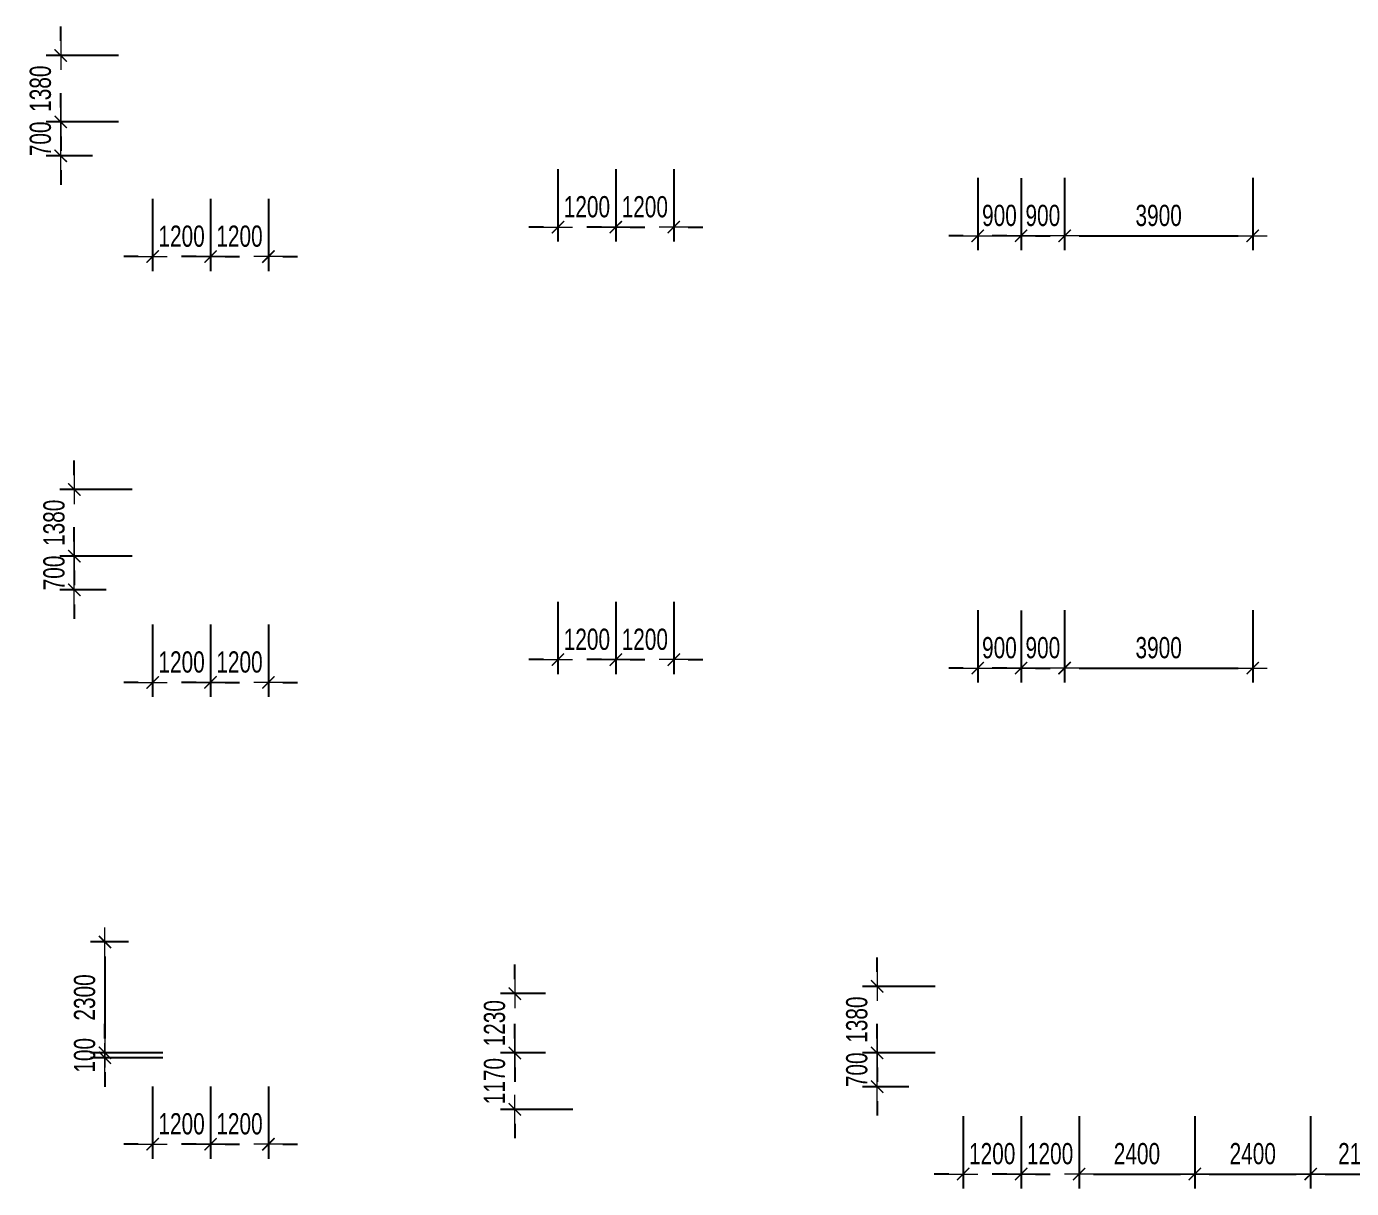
# Model space of a CAD drawing. Header units: millimetres. Extents: x -270655 to 676466, y -1281 to 105022.
# Drawn here: x 101986 to 129447, y 6089 to 30180 of the extents above; entities that cross this region are included whole.
import ezdxf

# ---------------------------------------------------------------- set-up
doc = ezdxf.new("R2010")
doc.units = ezdxf.units.MM
doc.layers.get('Defpoints').update_dxf_attribs({"color": 151, "lineweight": 9})
doc.layers.add('00-TT.PilePoint', color=3, linetype='Continuous')
doc.layers.add('NDC_S_DIM', color=1, linetype='Continuous', lineweight=15)
doc.styles.add('NDC_DIM', font='', dxfattribs={"width": 0.75})
doc.styles.get('NDC_DIM').set_extended_font_data('Dotum')
doc.dimstyles.new('NDC_dim_200', dxfattribs={"dimscale": 200, "dimtxt": 2.2, "dimasz": 1.5, "dimexe": 1.5, "dimexo": 2.5, "dimgap": 1, "dimtad": 1, "dimdec": 0, "dimzin": 0, "dimdsep": 46, "dimtxsty": 'NDC_DIM', "dimblk": 'DIMMARK', "dimcen": 0.09, "dimdle": 1.2, "dimclrd": 1, "dimclre": 1, "dimclrt": 3, "dimadec": 0, "dimazin": 0, "dimtfac": 1, "dimtdec": 0, "dimtix": 1, "dimtofl": 0, "dimtmove": 0, "dimatfit": 3, "dimfxl": 6, "dimfxlon": 1, "dimtolj": 1, "dimtzin": 0, "dimarcsym": 0})

# ---------------------------------------------------------------- blocks, each defined once
blk = doc.blocks.new('DIMMARK')
at = {"layer": 'NDC_S_DIM', "color": 1}
blk.add_line((-1.5, 0), (1, 0), dxfattribs=at)
at = {"layer": 'NDC_S_DIM', "color": 2, "const_width": 0.1}
blk.add_lwpolyline([(-0.424, -0.424), (0.424, 0.424)], dxfattribs=at)
blk = doc.blocks.new('*D190')
at = {"layer": 'Defpoints', "color": 0, "transparency": 16777216}
for p in [(104600, 11200), (103612, 8900), (105800, 8900)]:
    blk.add_point(p, dxfattribs=at)
at = {"layer": 'NDC_S_DIM', "color": 1, "lineweight": -2, "transparency": 16777216}
for p, q in [((104100, 11200), (103312, 11200)), ((103612, 10900), (103612, 9200)), ((104812, 8900), (103312, 8900))]:
    blk.add_line(p, q, dxfattribs=at)
at = {"layer": 'NDC_S_DIM', "color": 1, "lineweight": -2, "transparency": 16777216, "xscale": 300, "yscale": 300, "zscale": 300}
for p, rotation in [((103612, 11200), 90), ((103612, 8900), 270)]:
    blk.add_blockref('DIMMARK', p, dxfattribs=dict(at, rotation=rotation))
at = {"layer": 'NDC_S_DIM', "color": 3, "transparency": 16777216, "insert": (103191, 10050), "char_height": 440, "attachment_point": 5, "rotation": 90, "style": 'NDC_DIM'}
blk.add_mtext('\\A1;2300', dxfattribs=at)
blk = doc.blocks.new('*D446')
at = {"layer": 'Defpoints', "color": 0, "transparency": 16777216}
for p in [(104936, 20580), (102977, 19200), (105336, 19200)]:
    blk.add_point(p, dxfattribs=at)
at = {"layer": 'NDC_S_DIM', "color": 1, "lineweight": -2, "transparency": 16777216}
for p, q in [((102977, 20880), (102977, 21180)), ((104177, 20580), (102677, 20580)), ((104177, 19200), (102677, 19200)), ((102977, 18900), (102977, 18600))]:
    blk.add_line(p, q, dxfattribs=at)
at = {"layer": 'NDC_S_DIM', "color": 1, "lineweight": -2, "transparency": 16777216, "xscale": 300, "yscale": 300, "zscale": 300}
for p, rotation in [((102977, 20580), 270), ((102977, 19200), 90)]:
    blk.add_blockref('DIMMARK', p, dxfattribs=dict(at, rotation=rotation))
at = {"layer": 'NDC_S_DIM', "color": 3, "transparency": 16777216, "insert": (102557, 19890), "char_height": 440, "attachment_point": 5, "rotation": 90, "style": 'NDC_DIM'}
blk.add_mtext('\\A1;1380', dxfattribs=at)
blk = doc.blocks.new('*D447')
at = {"layer": 'Defpoints', "color": 0, "transparency": 16777216}
for p in [(105336, 19200), (102977, 18500), (104136, 18500)]:
    blk.add_point(p, dxfattribs=at)
at = {"layer": 'NDC_S_DIM', "color": 1, "lineweight": -2, "transparency": 16777216}
for p, q in [((102977, 19500), (102977, 19800)), ((104177, 19200), (102677, 19200)), ((103636, 18500), (102677, 18500)), ((102977, 18200), (102977, 17900))]:
    blk.add_line(p, q, dxfattribs=at)
at = {"layer": 'NDC_S_DIM', "color": 1, "lineweight": -2, "transparency": 16777216, "xscale": 300, "yscale": 300, "zscale": 300}
for p, rotation in [((102977, 19200), 270), ((102977, 18500), 90)]:
    blk.add_blockref('DIMMARK', p, dxfattribs=dict(at, rotation=rotation))
at = {"layer": 'NDC_S_DIM', "color": 3, "transparency": 16777216, "insert": (102557, 18850), "char_height": 440, "attachment_point": 5, "rotation": 90, "style": 'NDC_DIM'}
blk.add_mtext('\\A1;700', dxfattribs=at)
blk = doc.blocks.new('*D448')
at = {"layer": 'Defpoints', "color": 0, "transparency": 16777216}
for p in [(104600, 18474), (105800, 18474), (105800, 16581)]:
    blk.add_point(p, dxfattribs=at)
at = {"layer": 'NDC_S_DIM', "color": 1, "lineweight": -2, "transparency": 16777216}
for p, q in [((104600, 17781), (104600, 16281)), ((105800, 17781), (105800, 16281)), ((104300, 16581), (104000, 16581)), ((106100, 16581), (106400, 16581))]:
    blk.add_line(p, q, dxfattribs=at)
at = {"layer": 'NDC_S_DIM', "color": 1, "lineweight": -2, "transparency": 16777216, "xscale": 300, "yscale": 300, "zscale": 300}
blk.add_blockref('DIMMARK', (104600, 16581), dxfattribs=at)
at = {"layer": 'NDC_S_DIM', "color": 1, "lineweight": -2, "transparency": 16777216, "xscale": 300, "yscale": 300, "zscale": 300, "rotation": 180}
blk.add_blockref('DIMMARK', (105800, 16581), dxfattribs=at)
at = {"layer": 'NDC_S_DIM', "color": 3, "transparency": 16777216, "insert": (105200, 17002), "char_height": 440, "attachment_point": 5, "style": 'NDC_DIM'}
blk.add_mtext('\\A1;1200', dxfattribs=at)
blk = doc.blocks.new('*D449')
at = {"layer": 'Defpoints', "color": 0, "transparency": 16777216}
for p in [(105800, 18474), (107000, 18474), (107000, 16581)]:
    blk.add_point(p, dxfattribs=at)
at = {"layer": 'NDC_S_DIM', "color": 1, "lineweight": -2, "transparency": 16777216}
for p, q in [((105800, 17781), (105800, 16281)), ((107000, 17781), (107000, 16281)), ((105500, 16581), (105200, 16581)), ((107300, 16581), (107600, 16581))]:
    blk.add_line(p, q, dxfattribs=at)
at = {"layer": 'NDC_S_DIM', "color": 1, "lineweight": -2, "transparency": 16777216, "xscale": 300, "yscale": 300, "zscale": 300}
blk.add_blockref('DIMMARK', (105800, 16581), dxfattribs=at)
at = {"layer": 'NDC_S_DIM', "color": 1, "lineweight": -2, "transparency": 16777216, "xscale": 300, "yscale": 300, "zscale": 300, "rotation": 180}
blk.add_blockref('DIMMARK', (107000, 16581), dxfattribs=at)
at = {"layer": 'NDC_S_DIM', "color": 3, "transparency": 16777216, "insert": (106400, 17002), "char_height": 440, "attachment_point": 5, "style": 'NDC_DIM'}
blk.add_mtext('\\A1;1200', dxfattribs=at)
blk = doc.blocks.new('*D450')
at = {"layer": 'Defpoints', "color": 0, "transparency": 16777216}
for p in [(104600, 8900), (105800, 8900), (105800, 7007)]:
    blk.add_point(p, dxfattribs=at)
at = {"layer": 'NDC_S_DIM', "color": 1, "lineweight": -2, "transparency": 16777216}
for p, q in [((104600, 8207), (104600, 6707)), ((105800, 8207), (105800, 6707)), ((104300, 7007), (104000, 7007)), ((106100, 7007), (106400, 7007))]:
    blk.add_line(p, q, dxfattribs=at)
at = {"layer": 'NDC_S_DIM', "color": 1, "lineweight": -2, "transparency": 16777216, "xscale": 300, "yscale": 300, "zscale": 300}
blk.add_blockref('DIMMARK', (104600, 7007), dxfattribs=at)
at = {"layer": 'NDC_S_DIM', "color": 1, "lineweight": -2, "transparency": 16777216, "xscale": 300, "yscale": 300, "zscale": 300, "rotation": 180}
blk.add_blockref('DIMMARK', (105800, 7007), dxfattribs=at)
at = {"layer": 'NDC_S_DIM', "color": 3, "transparency": 16777216, "insert": (105200, 7428), "char_height": 440, "attachment_point": 5, "style": 'NDC_DIM'}
blk.add_mtext('\\A1;1200', dxfattribs=at)
blk = doc.blocks.new('*D451')
at = {"layer": 'Defpoints', "color": 0, "transparency": 16777216}
for p in [(105800, 8900), (107000, 8900), (107000, 7007)]:
    blk.add_point(p, dxfattribs=at)
at = {"layer": 'NDC_S_DIM', "color": 1, "lineweight": -2, "transparency": 16777216}
for p, q in [((105800, 8207), (105800, 6707)), ((107000, 8207), (107000, 6707)), ((105500, 7007), (105200, 7007)), ((107300, 7007), (107600, 7007))]:
    blk.add_line(p, q, dxfattribs=at)
at = {"layer": 'NDC_S_DIM', "color": 1, "lineweight": -2, "transparency": 16777216, "xscale": 300, "yscale": 300, "zscale": 300}
blk.add_blockref('DIMMARK', (105800, 7007), dxfattribs=at)
at = {"layer": 'NDC_S_DIM', "color": 1, "lineweight": -2, "transparency": 16777216, "xscale": 300, "yscale": 300, "zscale": 300, "rotation": 180}
blk.add_blockref('DIMMARK', (107000, 7007), dxfattribs=at)
at = {"layer": 'NDC_S_DIM', "color": 3, "transparency": 16777216, "insert": (106400, 7428), "char_height": 440, "attachment_point": 5, "style": 'NDC_DIM'}
blk.add_mtext('\\A1;1200', dxfattribs=at)
blk = doc.blocks.new('*D452')
at = {"layer": 'Defpoints', "color": 0, "transparency": 16777216}
for p in [(121400, 8282), (122600, 8282), (122600, 6389)]:
    blk.add_point(p, dxfattribs=at)
at = {"layer": 'NDC_S_DIM', "color": 1, "lineweight": -2, "transparency": 16777216}
for p, q in [((121400, 7589), (121400, 6089)), ((122600, 7589), (122600, 6089)), ((121100, 6389), (120800, 6389)), ((122900, 6389), (123200, 6389))]:
    blk.add_line(p, q, dxfattribs=at)
at = {"layer": 'NDC_S_DIM', "color": 1, "lineweight": -2, "transparency": 16777216, "xscale": 300, "yscale": 300, "zscale": 300}
blk.add_blockref('DIMMARK', (121400, 6389), dxfattribs=at)
at = {"layer": 'NDC_S_DIM', "color": 1, "lineweight": -2, "transparency": 16777216, "xscale": 300, "yscale": 300, "zscale": 300, "rotation": 180}
blk.add_blockref('DIMMARK', (122600, 6389), dxfattribs=at)
at = {"layer": 'NDC_S_DIM', "color": 3, "transparency": 16777216, "insert": (122000, 6809), "char_height": 440, "attachment_point": 5, "style": 'NDC_DIM'}
blk.add_mtext('\\A1;1200', dxfattribs=at)
blk = doc.blocks.new('*D453')
at = {"layer": 'Defpoints', "color": 0, "transparency": 16777216}
for p in [(122600, 8282), (123800, 8282), (123800, 6389)]:
    blk.add_point(p, dxfattribs=at)
at = {"layer": 'NDC_S_DIM', "color": 1, "lineweight": -2, "transparency": 16777216}
for p, q in [((122600, 7589), (122600, 6089)), ((123800, 7589), (123800, 6089)), ((122300, 6389), (122000, 6389)), ((124100, 6389), (124400, 6389))]:
    blk.add_line(p, q, dxfattribs=at)
at = {"layer": 'NDC_S_DIM', "color": 1, "lineweight": -2, "transparency": 16777216, "xscale": 300, "yscale": 300, "zscale": 300}
blk.add_blockref('DIMMARK', (122600, 6389), dxfattribs=at)
at = {"layer": 'NDC_S_DIM', "color": 1, "lineweight": -2, "transparency": 16777216, "xscale": 300, "yscale": 300, "zscale": 300, "rotation": 180}
blk.add_blockref('DIMMARK', (123800, 6389), dxfattribs=at)
at = {"layer": 'NDC_S_DIM', "color": 3, "transparency": 16777216, "insert": (123200, 6809), "char_height": 440, "attachment_point": 5, "style": 'NDC_DIM'}
blk.add_mtext('\\A1;1200', dxfattribs=at)
blk = doc.blocks.new('*D454')
at = {"layer": 'Defpoints', "color": 0, "transparency": 16777216}
for p in [(121574, 10280), (119615, 8900), (121974, 8900)]:
    blk.add_point(p, dxfattribs=at)
at = {"layer": 'NDC_S_DIM', "color": 1, "lineweight": -2, "transparency": 16777216}
for p, q in [((119615, 10580), (119615, 10880)), ((120815, 10280), (119315, 10280)), ((120815, 8900), (119315, 8900)), ((119615, 8600), (119615, 8300))]:
    blk.add_line(p, q, dxfattribs=at)
at = {"layer": 'NDC_S_DIM', "color": 1, "lineweight": -2, "transparency": 16777216, "xscale": 300, "yscale": 300, "zscale": 300}
for p, rotation in [((119615, 10280), 270), ((119615, 8900), 90)]:
    blk.add_blockref('DIMMARK', p, dxfattribs=dict(at, rotation=rotation))
at = {"layer": 'NDC_S_DIM', "color": 3, "transparency": 16777216, "insert": (119195, 9590), "char_height": 440, "attachment_point": 5, "rotation": 90, "style": 'NDC_DIM'}
blk.add_mtext('\\A1;1380', dxfattribs=at)
blk = doc.blocks.new('*D455')
at = {"layer": 'Defpoints', "color": 0, "transparency": 16777216}
for p in [(121974, 8900), (119615, 8200), (120774, 8200)]:
    blk.add_point(p, dxfattribs=at)
at = {"layer": 'NDC_S_DIM', "color": 1, "lineweight": -2, "transparency": 16777216}
for p, q in [((119615, 9200), (119615, 9500)), ((120815, 8900), (119315, 8900)), ((120274, 8200), (119315, 8200)), ((119615, 7900), (119615, 7600))]:
    blk.add_line(p, q, dxfattribs=at)
at = {"layer": 'NDC_S_DIM', "color": 1, "lineweight": -2, "transparency": 16777216, "xscale": 300, "yscale": 300, "zscale": 300}
for p, rotation in [((119615, 8900), 270), ((119615, 8200), 90)]:
    blk.add_blockref('DIMMARK', p, dxfattribs=dict(at, rotation=rotation))
at = {"layer": 'NDC_S_DIM', "color": 3, "transparency": 16777216, "insert": (119195, 8550), "char_height": 440, "attachment_point": 5, "rotation": 90, "style": 'NDC_DIM'}
blk.add_mtext('\\A1;700', dxfattribs=at)
blk = doc.blocks.new('*D456')
at = {"layer": 'Defpoints', "color": 0, "transparency": 16777216}
for p in [(123800, 8200), (126200, 8200), (126200, 6389)]:
    blk.add_point(p, dxfattribs=at)
at = {"layer": 'NDC_S_DIM', "color": 1, "lineweight": -2, "transparency": 16777216}
for p, q in [((123800, 7589), (123800, 6089)), ((126200, 7589), (126200, 6089)), ((124100, 6389), (125900, 6389))]:
    blk.add_line(p, q, dxfattribs=at)
at = {"layer": 'NDC_S_DIM', "color": 1, "lineweight": -2, "transparency": 16777216, "xscale": 300, "yscale": 300, "zscale": 300, "rotation": 180}
blk.add_blockref('DIMMARK', (123800, 6389), dxfattribs=at)
at = {"layer": 'NDC_S_DIM', "color": 1, "lineweight": -2, "transparency": 16777216, "xscale": 300, "yscale": 300, "zscale": 300}
blk.add_blockref('DIMMARK', (126200, 6389), dxfattribs=at)
at = {"layer": 'NDC_S_DIM', "color": 3, "transparency": 16777216, "insert": (125000, 6809), "char_height": 440, "attachment_point": 5, "style": 'NDC_DIM'}
blk.add_mtext('\\A1;2400', dxfattribs=at)
blk = doc.blocks.new('*D457')
at = {"layer": 'Defpoints', "color": 0, "transparency": 16777216}
for p in [(126200, 8200), (128600, 8200), (128600, 6389)]:
    blk.add_point(p, dxfattribs=at)
at = {"layer": 'NDC_S_DIM', "color": 1, "lineweight": -2, "transparency": 16777216}
for p, q in [((126200, 7589), (126200, 6089)), ((128600, 7589), (128600, 6089)), ((126500, 6389), (128300, 6389))]:
    blk.add_line(p, q, dxfattribs=at)
at = {"layer": 'NDC_S_DIM', "color": 1, "lineweight": -2, "transparency": 16777216, "xscale": 300, "yscale": 300, "zscale": 300, "rotation": 180}
blk.add_blockref('DIMMARK', (126200, 6389), dxfattribs=at)
at = {"layer": 'NDC_S_DIM', "color": 1, "lineweight": -2, "transparency": 16777216, "xscale": 300, "yscale": 300, "zscale": 300}
blk.add_blockref('DIMMARK', (128600, 6389), dxfattribs=at)
at = {"layer": 'NDC_S_DIM', "color": 3, "transparency": 16777216, "insert": (127400, 6809), "char_height": 440, "attachment_point": 5, "style": 'NDC_DIM'}
blk.add_mtext('\\A1;2400', dxfattribs=at)
blk = doc.blocks.new('*D458')
at = {"layer": 'Defpoints', "color": 0, "transparency": 16777216}
for p in [(128600, 8200), (130700, 8200), (130700, 6389)]:
    blk.add_point(p, dxfattribs=at)
at = {"layer": 'NDC_S_DIM', "color": 1, "lineweight": -2, "transparency": 16777216}
for p, q in [((128600, 7589), (128600, 6089)), ((130700, 7589), (130700, 6089)), ((128900, 6389), (130400, 6389))]:
    blk.add_line(p, q, dxfattribs=at)
at = {"layer": 'NDC_S_DIM', "color": 1, "lineweight": -2, "transparency": 16777216, "xscale": 300, "yscale": 300, "zscale": 300, "rotation": 180}
blk.add_blockref('DIMMARK', (128600, 6389), dxfattribs=at)
at = {"layer": 'NDC_S_DIM', "color": 1, "lineweight": -2, "transparency": 16777216, "xscale": 300, "yscale": 300, "zscale": 300}
blk.add_blockref('DIMMARK', (130700, 6389), dxfattribs=at)
at = {"layer": 'NDC_S_DIM', "color": 3, "transparency": 16777216, "insert": (129650, 6809), "char_height": 440, "attachment_point": 5, "style": 'NDC_DIM'}
blk.add_mtext('\\A1;2100', dxfattribs=at)
blk = doc.blocks.new('*D493')
at = {"layer": 'Defpoints', "color": 0, "transparency": 16777216}
for p in [(121700, 18670), (122600, 18572), (122600, 16878)]:
    blk.add_point(p, dxfattribs=at)
at = {"layer": 'NDC_S_DIM', "color": 1, "lineweight": -2, "transparency": 16777216}
for p, q in [((121700, 18078), (121700, 16578)), ((122600, 18072), (122600, 16578)), ((121400, 16878), (121100, 16878)), ((122900, 16878), (123200, 16878))]:
    blk.add_line(p, q, dxfattribs=at)
at = {"layer": 'NDC_S_DIM', "color": 1, "lineweight": -2, "transparency": 16777216, "xscale": 300, "yscale": 300, "zscale": 300}
blk.add_blockref('DIMMARK', (121700, 16878), dxfattribs=at)
at = {"layer": 'NDC_S_DIM', "color": 1, "lineweight": -2, "transparency": 16777216, "xscale": 300, "yscale": 300, "zscale": 300, "rotation": 180}
blk.add_blockref('DIMMARK', (122600, 16878), dxfattribs=at)
at = {"layer": 'NDC_S_DIM', "color": 3, "transparency": 16777216, "insert": (122150, 17299), "char_height": 440, "attachment_point": 5, "style": 'NDC_DIM'}
blk.add_mtext('\\A1;900', dxfattribs=at)
blk = doc.blocks.new('*D494')
at = {"layer": 'Defpoints', "color": 0, "transparency": 16777216}
for p in [(122600, 18572), (123500, 18670), (123500, 16878)]:
    blk.add_point(p, dxfattribs=at)
at = {"layer": 'NDC_S_DIM', "color": 1, "lineweight": -2, "transparency": 16777216}
for p, q in [((122600, 18072), (122600, 16578)), ((123500, 18078), (123500, 16578)), ((122300, 16878), (122000, 16878)), ((123800, 16878), (124100, 16878))]:
    blk.add_line(p, q, dxfattribs=at)
at = {"layer": 'NDC_S_DIM', "color": 1, "lineweight": -2, "transparency": 16777216, "xscale": 300, "yscale": 300, "zscale": 300}
blk.add_blockref('DIMMARK', (122600, 16878), dxfattribs=at)
at = {"layer": 'NDC_S_DIM', "color": 1, "lineweight": -2, "transparency": 16777216, "xscale": 300, "yscale": 300, "zscale": 300, "rotation": 180}
blk.add_blockref('DIMMARK', (123500, 16878), dxfattribs=at)
at = {"layer": 'NDC_S_DIM', "color": 3, "transparency": 16777216, "insert": (123050, 17299), "char_height": 440, "attachment_point": 5, "style": 'NDC_DIM'}
blk.add_mtext('\\A1;900', dxfattribs=at)
blk = doc.blocks.new('*D495')
at = {"layer": 'Defpoints', "color": 0, "transparency": 16777216}
for p in [(123500, 18670), (127400, 18670), (127400, 16878)]:
    blk.add_point(p, dxfattribs=at)
at = {"layer": 'NDC_S_DIM', "color": 1, "lineweight": -2, "transparency": 16777216}
for p, q in [((123500, 18078), (123500, 16578)), ((127400, 18078), (127400, 16578)), ((123800, 16878), (127100, 16878))]:
    blk.add_line(p, q, dxfattribs=at)
at = {"layer": 'NDC_S_DIM', "color": 1, "lineweight": -2, "transparency": 16777216, "xscale": 300, "yscale": 300, "zscale": 300, "rotation": 180}
blk.add_blockref('DIMMARK', (123500, 16878), dxfattribs=at)
at = {"layer": 'NDC_S_DIM', "color": 1, "lineweight": -2, "transparency": 16777216, "xscale": 300, "yscale": 300, "zscale": 300}
blk.add_blockref('DIMMARK', (127400, 16878), dxfattribs=at)
at = {"layer": 'NDC_S_DIM', "color": 3, "transparency": 16777216, "insert": (125450, 17299), "char_height": 440, "attachment_point": 5, "style": 'NDC_DIM'}
blk.add_mtext('\\A1;3900', dxfattribs=at)
blk = doc.blocks.new('*D496')
at = {"layer": 'Defpoints', "color": 0, "transparency": 16777216}
for p in [(121700, 27632), (122600, 27533), (122600, 25840)]:
    blk.add_point(p, dxfattribs=at)
at = {"layer": 'NDC_S_DIM', "color": 1, "lineweight": -2, "transparency": 16777216}
for p, q in [((121700, 27040), (121700, 25540)), ((122600, 27033), (122600, 25540)), ((121400, 25840), (121100, 25840)), ((122900, 25840), (123200, 25840))]:
    blk.add_line(p, q, dxfattribs=at)
at = {"layer": 'NDC_S_DIM', "color": 1, "lineweight": -2, "transparency": 16777216, "xscale": 300, "yscale": 300, "zscale": 300}
blk.add_blockref('DIMMARK', (121700, 25840), dxfattribs=at)
at = {"layer": 'NDC_S_DIM', "color": 1, "lineweight": -2, "transparency": 16777216, "xscale": 300, "yscale": 300, "zscale": 300, "rotation": 180}
blk.add_blockref('DIMMARK', (122600, 25840), dxfattribs=at)
at = {"layer": 'NDC_S_DIM', "color": 3, "transparency": 16777216, "insert": (122150, 26260), "char_height": 440, "attachment_point": 5, "style": 'NDC_DIM'}
blk.add_mtext('\\A1;900', dxfattribs=at)
blk = doc.blocks.new('*D497')
at = {"layer": 'Defpoints', "color": 0, "transparency": 16777216}
for p in [(122600, 27533), (123500, 27632), (123500, 25840)]:
    blk.add_point(p, dxfattribs=at)
at = {"layer": 'NDC_S_DIM', "color": 1, "lineweight": -2, "transparency": 16777216}
for p, q in [((122600, 27033), (122600, 25540)), ((123500, 27040), (123500, 25540)), ((122300, 25840), (122000, 25840)), ((123800, 25840), (124100, 25840))]:
    blk.add_line(p, q, dxfattribs=at)
at = {"layer": 'NDC_S_DIM', "color": 1, "lineweight": -2, "transparency": 16777216, "xscale": 300, "yscale": 300, "zscale": 300}
blk.add_blockref('DIMMARK', (122600, 25840), dxfattribs=at)
at = {"layer": 'NDC_S_DIM', "color": 1, "lineweight": -2, "transparency": 16777216, "xscale": 300, "yscale": 300, "zscale": 300, "rotation": 180}
blk.add_blockref('DIMMARK', (123500, 25840), dxfattribs=at)
at = {"layer": 'NDC_S_DIM', "color": 3, "transparency": 16777216, "insert": (123050, 26260), "char_height": 440, "attachment_point": 5, "style": 'NDC_DIM'}
blk.add_mtext('\\A1;900', dxfattribs=at)
blk = doc.blocks.new('*D498')
at = {"layer": 'Defpoints', "color": 0, "transparency": 16777216}
for p in [(123500, 27632), (127400, 27632), (127400, 25840)]:
    blk.add_point(p, dxfattribs=at)
at = {"layer": 'NDC_S_DIM', "color": 1, "lineweight": -2, "transparency": 16777216}
for p, q in [((123500, 27040), (123500, 25540)), ((127400, 27040), (127400, 25540)), ((123800, 25840), (127100, 25840))]:
    blk.add_line(p, q, dxfattribs=at)
at = {"layer": 'NDC_S_DIM', "color": 1, "lineweight": -2, "transparency": 16777216, "xscale": 300, "yscale": 300, "zscale": 300, "rotation": 180}
blk.add_blockref('DIMMARK', (123500, 25840), dxfattribs=at)
at = {"layer": 'NDC_S_DIM', "color": 1, "lineweight": -2, "transparency": 16777216, "xscale": 300, "yscale": 300, "zscale": 300}
blk.add_blockref('DIMMARK', (127400, 25840), dxfattribs=at)
at = {"layer": 'NDC_S_DIM', "color": 3, "transparency": 16777216, "insert": (125450, 26260), "char_height": 440, "attachment_point": 5, "style": 'NDC_DIM'}
blk.add_mtext('\\A1;3900', dxfattribs=at)
blk = doc.blocks.new('*D499')
at = {"layer": 'Defpoints', "color": 0, "transparency": 16777216}
for p in [(104600, 27302), (105800, 27302), (105800, 25410)]:
    blk.add_point(p, dxfattribs=at)
at = {"layer": 'NDC_S_DIM', "color": 1, "lineweight": -2, "transparency": 16777216}
for p, q in [((104600, 26610), (104600, 25110)), ((105800, 26610), (105800, 25110)), ((104300, 25410), (104000, 25410)), ((106100, 25410), (106400, 25410))]:
    blk.add_line(p, q, dxfattribs=at)
at = {"layer": 'NDC_S_DIM', "color": 1, "lineweight": -2, "transparency": 16777216, "xscale": 300, "yscale": 300, "zscale": 300}
blk.add_blockref('DIMMARK', (104600, 25410), dxfattribs=at)
at = {"layer": 'NDC_S_DIM', "color": 1, "lineweight": -2, "transparency": 16777216, "xscale": 300, "yscale": 300, "zscale": 300, "rotation": 180}
blk.add_blockref('DIMMARK', (105800, 25410), dxfattribs=at)
at = {"layer": 'NDC_S_DIM', "color": 3, "transparency": 16777216, "insert": (105200, 25830), "char_height": 440, "attachment_point": 5, "style": 'NDC_DIM'}
blk.add_mtext('\\A1;1200', dxfattribs=at)
blk = doc.blocks.new('*D500')
at = {"layer": 'Defpoints', "color": 0, "transparency": 16777216}
for p in [(105800, 27302), (107000, 27302), (107000, 25410)]:
    blk.add_point(p, dxfattribs=at)
at = {"layer": 'NDC_S_DIM', "color": 1, "lineweight": -2, "transparency": 16777216}
for p, q in [((105800, 26610), (105800, 25110)), ((107000, 26610), (107000, 25110)), ((105500, 25410), (105200, 25410)), ((107300, 25410), (107600, 25410))]:
    blk.add_line(p, q, dxfattribs=at)
at = {"layer": 'NDC_S_DIM', "color": 1, "lineweight": -2, "transparency": 16777216, "xscale": 300, "yscale": 300, "zscale": 300}
blk.add_blockref('DIMMARK', (105800, 25410), dxfattribs=at)
at = {"layer": 'NDC_S_DIM', "color": 1, "lineweight": -2, "transparency": 16777216, "xscale": 300, "yscale": 300, "zscale": 300, "rotation": 180}
blk.add_blockref('DIMMARK', (107000, 25410), dxfattribs=at)
at = {"layer": 'NDC_S_DIM', "color": 3, "transparency": 16777216, "insert": (106400, 25830), "char_height": 440, "attachment_point": 5, "style": 'NDC_DIM'}
blk.add_mtext('\\A1;1200', dxfattribs=at)
blk = doc.blocks.new('*D501')
at = {"layer": 'Defpoints', "color": 0, "transparency": 16777216}
for p in [(104654, 29580), (102695, 28200), (105054, 28200)]:
    blk.add_point(p, dxfattribs=at)
at = {"layer": 'NDC_S_DIM', "color": 1, "lineweight": -2, "transparency": 16777216}
for p, q in [((102695, 29880), (102695, 30180)), ((103895, 29580), (102395, 29580)), ((103895, 28200), (102395, 28200)), ((102695, 27900), (102695, 27600))]:
    blk.add_line(p, q, dxfattribs=at)
at = {"layer": 'NDC_S_DIM', "color": 1, "lineweight": -2, "transparency": 16777216, "xscale": 300, "yscale": 300, "zscale": 300}
for p, rotation in [((102695, 29580), 270), ((102695, 28200), 90)]:
    blk.add_blockref('DIMMARK', p, dxfattribs=dict(at, rotation=rotation))
at = {"layer": 'NDC_S_DIM', "color": 3, "transparency": 16777216, "insert": (102275, 28890), "char_height": 440, "attachment_point": 5, "rotation": 90, "style": 'NDC_DIM'}
blk.add_mtext('\\A1;1380', dxfattribs=at)
blk = doc.blocks.new('*D502')
at = {"layer": 'Defpoints', "color": 0, "transparency": 16777216}
for p in [(105054, 28200), (102695, 27500), (103854, 27500)]:
    blk.add_point(p, dxfattribs=at)
at = {"layer": 'NDC_S_DIM', "color": 1, "lineweight": -2, "transparency": 16777216}
for p, q in [((102695, 28500), (102695, 28800)), ((103895, 28200), (102395, 28200)), ((103354, 27500), (102395, 27500)), ((102695, 27200), (102695, 26900))]:
    blk.add_line(p, q, dxfattribs=at)
at = {"layer": 'NDC_S_DIM', "color": 1, "lineweight": -2, "transparency": 16777216, "xscale": 300, "yscale": 300, "zscale": 300}
for p, rotation in [((102695, 28200), 270), ((102695, 27500), 90)]:
    blk.add_blockref('DIMMARK', p, dxfattribs=dict(at, rotation=rotation))
at = {"layer": 'NDC_S_DIM', "color": 3, "transparency": 16777216, "insert": (102275, 27850), "char_height": 440, "attachment_point": 5, "rotation": 90, "style": 'NDC_DIM'}
blk.add_mtext('\\A1;700', dxfattribs=at)
blk = doc.blocks.new('*D750')
at = {"layer": 'Defpoints', "color": 0, "transparency": 16777216}
for p in [(113000, 28200), (114200, 28200), (114200, 26020)]:
    blk.add_point(p, dxfattribs=at)
at = {"layer": 'NDC_S_DIM', "color": 1, "lineweight": -2, "transparency": 16777216}
for p, q in [((113000, 27220), (113000, 25720)), ((114200, 27220), (114200, 25720)), ((112700, 26020), (112400, 26020)), ((114500, 26020), (114800, 26020))]:
    blk.add_line(p, q, dxfattribs=at)
at = {"layer": 'NDC_S_DIM', "color": 1, "lineweight": -2, "transparency": 16777216, "xscale": 300, "yscale": 300, "zscale": 300}
blk.add_blockref('DIMMARK', (113000, 26020), dxfattribs=at)
at = {"layer": 'NDC_S_DIM', "color": 1, "lineweight": -2, "transparency": 16777216, "xscale": 300, "yscale": 300, "zscale": 300, "rotation": 180}
blk.add_blockref('DIMMARK', (114200, 26020), dxfattribs=at)
at = {"layer": 'NDC_S_DIM', "color": 3, "transparency": 16777216, "insert": (113600, 26440), "char_height": 440, "attachment_point": 5, "style": 'NDC_DIM'}
blk.add_mtext('\\A1;1200', dxfattribs=at)
blk = doc.blocks.new('*D751')
at = {"layer": 'Defpoints', "color": 0, "transparency": 16777216}
for p in [(114200, 28200), (115400, 28200), (115400, 26020)]:
    blk.add_point(p, dxfattribs=at)
at = {"layer": 'NDC_S_DIM', "color": 1, "lineweight": -2, "transparency": 16777216}
for p, q in [((114200, 27220), (114200, 25720)), ((115400, 27220), (115400, 25720)), ((113900, 26020), (113600, 26020)), ((115700, 26020), (116000, 26020))]:
    blk.add_line(p, q, dxfattribs=at)
at = {"layer": 'NDC_S_DIM', "color": 1, "lineweight": -2, "transparency": 16777216, "xscale": 300, "yscale": 300, "zscale": 300}
blk.add_blockref('DIMMARK', (114200, 26020), dxfattribs=at)
at = {"layer": 'NDC_S_DIM', "color": 1, "lineweight": -2, "transparency": 16777216, "xscale": 300, "yscale": 300, "zscale": 300, "rotation": 180}
blk.add_blockref('DIMMARK', (115400, 26020), dxfattribs=at)
at = {"layer": 'NDC_S_DIM', "color": 3, "transparency": 16777216, "insert": (114800, 26440), "char_height": 440, "attachment_point": 5, "style": 'NDC_DIM'}
blk.add_mtext('\\A1;1200', dxfattribs=at)
blk = doc.blocks.new('*D752')
at = {"layer": 'Defpoints', "color": 0, "transparency": 16777216}
for p in [(114200, 18982), (113000, 18856), (114200, 17053)]:
    blk.add_point(p, dxfattribs=at)
at = {"layer": 'NDC_S_DIM', "color": 1, "lineweight": -2, "transparency": 16777216}
for p, q in [((113000, 18253), (113000, 16753)), ((114200, 18253), (114200, 16753)), ((112700, 17053), (112400, 17053)), ((114500, 17053), (114800, 17053))]:
    blk.add_line(p, q, dxfattribs=at)
at = {"layer": 'NDC_S_DIM', "color": 1, "lineweight": -2, "transparency": 16777216, "xscale": 300, "yscale": 300, "zscale": 300}
blk.add_blockref('DIMMARK', (113000, 17053), dxfattribs=at)
at = {"layer": 'NDC_S_DIM', "color": 1, "lineweight": -2, "transparency": 16777216, "xscale": 300, "yscale": 300, "zscale": 300, "rotation": 180}
blk.add_blockref('DIMMARK', (114200, 17053), dxfattribs=at)
at = {"layer": 'NDC_S_DIM', "color": 3, "transparency": 16777216, "insert": (113600, 17473), "char_height": 440, "attachment_point": 5, "style": 'NDC_DIM'}
blk.add_mtext('\\A1;1200', dxfattribs=at)
blk = doc.blocks.new('*D753')
at = {"layer": 'Defpoints', "color": 0, "transparency": 16777216}
for p in [(114200, 18982), (115400, 18856), (115400, 17053)]:
    blk.add_point(p, dxfattribs=at)
at = {"layer": 'NDC_S_DIM', "color": 1, "lineweight": -2, "transparency": 16777216}
for p, q in [((114200, 18253), (114200, 16753)), ((115400, 18253), (115400, 16753)), ((113900, 17053), (113600, 17053)), ((115700, 17053), (116000, 17053))]:
    blk.add_line(p, q, dxfattribs=at)
at = {"layer": 'NDC_S_DIM', "color": 1, "lineweight": -2, "transparency": 16777216, "xscale": 300, "yscale": 300, "zscale": 300}
blk.add_blockref('DIMMARK', (114200, 17053), dxfattribs=at)
at = {"layer": 'NDC_S_DIM', "color": 1, "lineweight": -2, "transparency": 16777216, "xscale": 300, "yscale": 300, "zscale": 300, "rotation": 180}
blk.add_blockref('DIMMARK', (115400, 17053), dxfattribs=at)
at = {"layer": 'NDC_S_DIM', "color": 3, "transparency": 16777216, "insert": (114800, 17473), "char_height": 440, "attachment_point": 5, "style": 'NDC_DIM'}
blk.add_mtext('\\A1;1200', dxfattribs=at)
blk = doc.blocks.new('*D806')
at = {"layer": '00-TT.PilePoint', "color": 1, "lineweight": -2, "transparency": 16777216}
for p, q in [((103612, 9200), (103612, 9500)), ((104812, 8900), (103312, 8900)), ((104812, 8800), (103312, 8800)), ((103612, 8500), (103612, 8200))]:
    blk.add_line(p, q, dxfattribs=at)
at = {"layer": 'Defpoints', "color": 0, "transparency": 16777216}
for p in [(103612, 8800), (105800, 8900), (105800, 8800)]:
    blk.add_point(p, dxfattribs=at)
at = {"layer": '00-TT.PilePoint', "color": 1, "lineweight": -2, "transparency": 16777216, "xscale": 300, "yscale": 300, "zscale": 300}
for p, rotation in [((103612, 8900), 270), ((103612, 8800), 90)]:
    blk.add_blockref('DIMMARK', p, dxfattribs=dict(at, rotation=rotation))
at = {"layer": '00-TT.PilePoint', "color": 3, "transparency": 16777216, "insert": (103191, 8850), "char_height": 440, "attachment_point": 5, "rotation": 90, "style": 'NDC_DIM'}
blk.add_mtext('\\A1;100', dxfattribs=at)
blk = doc.blocks.new('*D807')
at = {"layer": '00-TT.PilePoint', "color": 1, "lineweight": -2, "transparency": 16777216}
for p, q in [((112107, 10430), (112107, 10730)), ((112745, 10130), (111807, 10130)), ((112745, 8900), (111807, 8900)), ((112107, 8600), (112107, 8300))]:
    blk.add_line(p, q, dxfattribs=at)
at = {"layer": 'Defpoints', "color": 0, "transparency": 16777216}
for p in [(112107, 10130), (113245, 10130), (113245, 8900)]:
    blk.add_point(p, dxfattribs=at)
at = {"layer": '00-TT.PilePoint', "color": 1, "lineweight": -2, "transparency": 16777216, "xscale": 300, "yscale": 300, "zscale": 300}
for p, rotation in [((112107, 10130), 270), ((112107, 8900), 90)]:
    blk.add_blockref('DIMMARK', p, dxfattribs=dict(at, rotation=rotation))
at = {"layer": '00-TT.PilePoint', "color": 3, "transparency": 16777216, "insert": (111687, 9515), "char_height": 440, "attachment_point": 5, "rotation": 90, "style": 'NDC_DIM'}
blk.add_mtext('\\A1;1230', dxfattribs=at)
blk = doc.blocks.new('*D808')
at = {"layer": '00-TT.PilePoint', "color": 1, "lineweight": -2, "transparency": 16777216}
for p, q in [((112107, 9200), (112107, 9500)), ((112745, 8900), (111807, 8900)), ((113307, 7730), (111807, 7730)), ((112107, 7430), (112107, 7130))]:
    blk.add_line(p, q, dxfattribs=at)
at = {"layer": 'Defpoints', "color": 0, "transparency": 16777216}
for p in [(113245, 8900), (112107, 7730), (113830, 7730)]:
    blk.add_point(p, dxfattribs=at)
at = {"layer": '00-TT.PilePoint', "color": 1, "lineweight": -2, "transparency": 16777216, "xscale": 300, "yscale": 300, "zscale": 300}
for p, rotation in [((112107, 8900), 270), ((112107, 7730), 90)]:
    blk.add_blockref('DIMMARK', p, dxfattribs=dict(at, rotation=rotation))
at = {"layer": '00-TT.PilePoint', "color": 3, "transparency": 16777216, "insert": (111687, 8315), "char_height": 440, "attachment_point": 5, "rotation": 90, "style": 'NDC_DIM'}
blk.add_mtext('\\A1;1170', dxfattribs=at)

msp = doc.modelspace()

# ---------------------------------------------------------------- dimensions: what is measured, and where the dimension line sits
at = {"layer": '00-TT.PilePoint'}
for base, p1, p2, picture, middle in [((112107.3, 10130), (113245.2, 8900), (113245.2, 10130), '*D807', (111687, 9515)), ((103611.6, 8800), (105800, 8900), (105800, 8800), '*D806', (103191.3, 8850))]:
    dim = msp.add_linear_dim(base=base, p1=p1, p2=p2, angle=90, dimstyle='NDC_dim_200', dxfattribs=at)
    dim.commit()
    dim.dimension.update_dxf_attribs({"geometry": picture, "text_midpoint": middle})
dim = msp.add_linear_dim(base=(112107.3, 7730), p1=(113245.2, 8900), p2=(113830, 7730), angle=90, dimstyle='NDC_dim_200', override={"dimtmove": 1}, dxfattribs=at)
dim.commit()
dim.dimension.update_dxf_attribs({"geometry": '*D808', "text_midpoint": (111687, 8315)})
at = {"layer": 'NDC_S_DIM'}
for base, p1, p2, picture, middle in [((102694.8, 28200), (104653.9, 29579.6), (105053.9, 28200), '*D501', (102274.5, 28889.8)), ((102694.8, 27500.2), (105053.9, 28200), (103853.9, 27500.2), '*D502', (102274.5, 27850.1)), ((102977.2, 19200), (104936.3, 20579.6), (105336.3, 19200), '*D446', (102556.9, 19889.8)), ((102977.2, 18500.2), (105336.3, 19200), (104136.3, 18500.2), '*D447', (102556.9, 18850.1)), ((119615, 8900), (121574.1, 10279.6), (121974.1, 8900), '*D454', (119194.7, 9589.8)), ((119615, 8200.2), (121974.1, 8900), (120774.1, 8200.2), '*D455', (119194.7, 8550.1))]:
    dim = msp.add_linear_dim(base=base, p1=p1, p2=p2, angle=90, dimstyle='NDC_dim_200', override={"dimtmove": 1}, dxfattribs=at)
    dim.commit()
    dim.dimension.update_dxf_attribs({"geometry": picture, "text_midpoint": middle})
for base, p1, p2, picture, middle in [((114200, 26019.7), (113000, 28200), (114200, 28200), '*D750', (113600, 26440)), ((122600, 25839.9), (121700, 27631.8), (122600, 27533.1), '*D496', (122150, 26260.2)), ((123500, 25839.9), (122600, 27533.1), (123500, 27631.8), '*D497', (123050, 26260.2)), ((127400, 25839.9), (123500, 27631.8), (127400, 27631.8), '*D498', (125450, 26260.2)), ((105800, 25409.5), (104600, 27302.3), (105800, 27302.3), '*D499', (105200, 25829.8)), ((107000, 25409.5), (105800, 27302.3), (107000, 27302.3), '*D500', (106400, 25829.8)), ((114200, 17052.5), (113000, 18855.9), (114200, 18982), '*D752', (113600, 17472.8)), ((105800, 16581.2), (104600, 18474), (105800, 18474), '*D448', (105200, 17001.5)), ((107000, 16581.2), (105800, 18474), (107000, 18474), '*D449', (106400, 17001.5)), ((122600, 16878.5), (121700, 18670.4), (122600, 18571.7), '*D493', (122150, 17298.8)), ((123500, 16878.5), (122600, 18571.7), (123500, 18670.4), '*D494', (123050, 17298.8)), ((127400, 16878.5), (123500, 18670.4), (127400, 18670.4), '*D495', (125450, 17298.8)), ((105800, 7007.2), (104600, 8900), (105800, 8900), '*D450', (105200, 7427.5)), ((107000, 7007.2), (105800, 8900), (107000, 8900), '*D451', (106400, 7427.5)), ((122600, 6389.1), (121400, 8281.9), (122600, 8281.9), '*D452', (122000, 6809.4)), ((123800, 6389.1), (122600, 8281.9), (123800, 8281.9), '*D453', (123200, 6809.4)), ((126200, 6389.1), (123800, 8200.2), (126200, 8200.2), '*D456', (125000, 6809.4)), ((128600, 6389.1), (126200, 8200.2), (128600, 8200.2), '*D457', (127400, 6809.4)), ((130700, 6389.1), (128600, 8200.2), (130700, 8200.2), '*D458', (129650, 6809.4))]:
    dim = msp.add_linear_dim(base=base, p1=p1, p2=p2, dimstyle='NDC_dim_200', dxfattribs=at)
    dim.commit()
    dim.dimension.update_dxf_attribs({"geometry": picture, "text_midpoint": middle})
for base, p1, p2, picture, middle in [((115400, 26019.7), (114200, 28200), (115400, 28200), '*D751', (114800, 26440)), ((115400, 17052.5), (114200, 18982), (115400, 18855.9), '*D753', (114800, 17472.8))]:
    dim = msp.add_linear_dim(base=base, p1=p1, p2=p2, dimstyle='NDC_dim_200', override={"dimtmove": 1}, dxfattribs=at)
    dim.commit()
    dim.dimension.update_dxf_attribs({"geometry": picture, "text_midpoint": middle})
dim = msp.add_linear_dim(base=(103611.6, 8900), p1=(104600, 11200), p2=(105800, 8900), angle=90, dimstyle='NDC_dim_200', dxfattribs=at)
dim.commit()
dim.dimension.update_dxf_attribs({"geometry": '*D190', "text_midpoint": (103191.3, 10050)})

doc.saveas('drawing.dxf')
